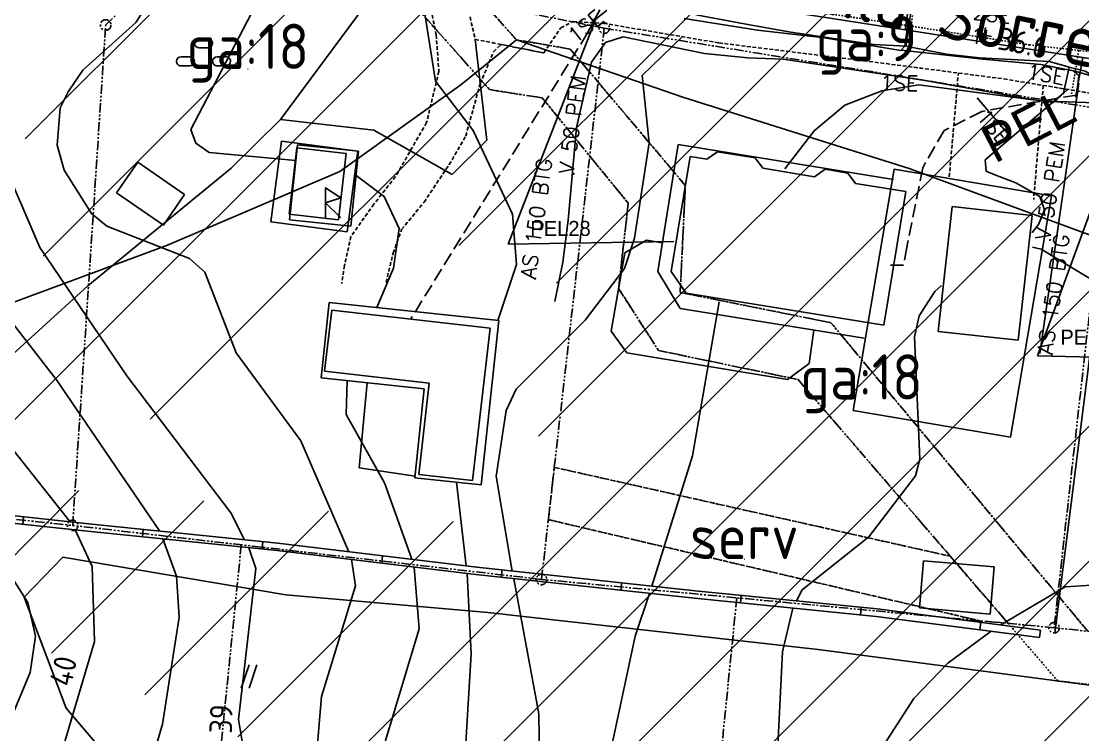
# Model space of a CAD drawing. Header units: metres. Extents: x 139929 to 142176, y 6401995 to 6404420.
# Drawn here: x 140330.2 to 140400.8, y 6402340.2 to 6402387.6 of the extents above; entities that cross this region are included whole.
import ezdxf
from ezdxf.enums import TextEntityAlignment as Align

# ---------------------------------------------------------------- set-up
doc = ezdxf.new("R2010")
doc.units = ezdxf.units.M
doc.header["$LTSCALE"] = 0.5
for name, pattern in [('DASHED', [0.75, 0.5, -0.25]), ('DASHED2', [0.375, 0.25, -0.125]), ('DGN Style 3', [2.464518, 1.76037, -0.704148]), ('HAECK', [0]), ('HIDDEN2', [0.1875, 0.125, -0.0625]), ('PHANTOM', [2.5, 1.25, -0.25, 0.25, -0.25, 0.25, -0.25])]:
    doc.linetypes.add(name, pattern=pattern)
doc.layers.get('0').update_dxf_attribs({"color": 1})
doc.layers.add('LM_GRÄNSPUNKT_TEXT_NY', color=94, linetype='Continuous', lineweight=25)
for name, color, linetype in [('M-BEF-BYGGNAD', 3, 'Continuous'), ('M-BEF-EL', 4, 'ELLEDNING'), ('M-BEF-EL-TEXT', 1, 'Continuous'), ('M-BEF-FORNFYND', 4, 'Continuous'), ('M-BEF-HÄCK', 7, 'Continuous'), ('M-BEF-MARKLINJE', 4, 'Continuous'), ('M-BEF-MUR', 4, 'Continuous'), ('M-BEF-NIVÅ', 4, 'Continuous'), ('M-BEF-NIVÅKURVA-PRIMÄR-0.5M', 12, 'Continuous'), ('M-BEF-NIVÅKURVA-PRIMÄR-1.0M', 12, 'Continuous'), ('M-BEF-TELE', 4, 'TELELEDNING'), ('M-BEF-TELE-INFO', 4, 'Continuous'), ('M-BEF-TELE-TEXT', 1, 'Continuous'), ('M-BEF-VA-S', 4, 'Continuous'), ('M-BEF-VA-TEXT', 1, 'Continuous'), ('M-BEF-VA-V', 4, 'HIDDEN2'), ('M-BEF-VÄGKANT', 1, 'DASHED'), ('M-GATUNAMN', 3, 'Continuous'), ('M-GR-FASTIGHETSGRÄNS', 3, 'PHANTOM'), ('M-GR-RÄTTIGHETSGRÄNS', 3, 'DASHED')]:
    doc.layers.add(name, color=color, linetype=linetype)
doc.styles.add('ISO', font='iso.shx', dxfattribs={"height": 2.5})
doc.styles.add('ITALICC', font='italicc', dxfattribs={"oblique": 10})
doc.styles.add('ROMANS', font='romans')
doc.styles.get("Standard").update_dxf_attribs({"font": 'simplex8.shx'})
doc.styles.add('Style-font38', font='font38.shx')
doc.linetypes.add('ELLEDNING', pattern='A,3,-0.5,["E",Standard,S=0.5,R=0,X=0,Y=-0.25],-0.5', length=4)
doc.linetypes.add('TELELEDNING', pattern='A,3,-0.5,["T",Standard,S=0.5,R=0,X=0,Y=-0.25],-0.5', length=4)
picture_1 = doc.add_image_def('image1.png', size_in_pixel=(962, 792))

# ---------------------------------------------------------------- blocks, each defined once
blk = doc.blocks.new('osynlig cirkel')
blk.add_circle((0, 0), 0.005)
blk = doc.blocks.new('OSYNLIG')
blk.add_blockref('osynlig cirkel', (0, 0))
blk = doc.blocks.new('PRI_P_FORNL')
blk.add_polyline3d([(-0.166667, -0.5, 0), (-0.166667, 1.5, 0), (0.833333, 0.833334, 0), (-0.166667, 0.5, 0), (0.833333, -0.5, 0)])
blk = doc.blocks.new('PRI_M_LÖVSKOG')
for p, q in [((-0.295, 1.2), (0.295, 1.2)), ((-0.295, 0.6), (0.295, 0.6)), ((-1.495, 0), (-0.905, 0)), ((-1.495, -0.6), (-0.905, -0.6)), ((0.905, 0), (1.495, 0)), ((0.905, -0.6), (1.495, -0.6))]:
    blk.add_line(p, q)
for centre, start, end in [((-0.295, 0.9), 90.00001, 179.99999), ((-0.295, 0.9), 179.99999, 270.00003), ((0.295, 0.9), 0, 90.00001), ((0.295, 0.9), 270.00003, 0.00001), ((-1.495, -0.3), 90.00001, 179.99999), ((-1.495, -0.3), 179.99999, 270.00003), ((-0.905, -0.3), 0, 90.00001), ((-0.905, -0.3), 270.00003, 0.00001), ((0.905, -0.3), 90.00001, 179.99999), ((0.905, -0.3), 179.99999, 270.00003), ((1.495, -0.3), 0, 90.00001), ((1.495, -0.3), 270.00003, 0.00001)]:
    blk.add_arc(centre, 0.3, start, end)
blk = doc.blocks.new('PRI_M_ÅKER')
for points in [[(0.259, 1.556, 0), (-0.259, 0, 0)], [(0.778, 1.556, 0), (0.259, 0, 0)]]:
    blk.add_polyline3d(points)
blk = doc.blocks.new('PRI_NIVÅ_HÖJDPUNKT_ISM')
at = {"color": 7}
for p, q in [((-0.25, 0), (0.25, 0)), ((0, 0.25), (0, -0.25))]:
    blk.add_line(p, q, dxfattribs=at)
blk = doc.blocks.new('VENTIL')
blk.add_line((0, -0.55), (0, 0.55))
blk = doc.blocks.new('LIGGARPUNKT')
blk.add_circle((0, 0), 0.35)
at = {"layer": 'LM_GRÄNSPUNKT_TEXT_NY', "style": 'ITALICC', "oblique": 10}
blk.add_attdef('PUNKTBETECKNING', (0.5, -0.35), '', height=0.7, dxfattribs=at)
blk = doc.blocks.new('PRI_V_POLLARE')
blk.add_circle((0, 0), 0.2)
blk = doc.blocks.new('SPWDEF')
at = {"color": 0, "linetype": 'Continuous'}
for p, q in [((-1, 0), (1, 0)), ((0, -1), (0, 1))]:
    blk.add_line(p, q, dxfattribs=at)
blk.add_circle((0, 0), 0.2)
blk = doc.blocks.new('PRI_NIVÅ_HÖJDPKT')
at = {"color": 0, "linetype": 'Continuous', "lineweight": -3}
blk.add_circle((183, 184), 0.0005, dxfattribs=at)

msp = doc.modelspace()

# ---------------------------------------------------------------- hatches: boundary and pattern name
at = {"layer": 'M-BEF-FORNFYND'}
h = msp.add_hatch(dxfattribs=at)
h.set_pattern_fill('ANSI31', color=13, scale=2)
h.paths.add_polyline_path([(140426.713, 6402370.307), (140420.855, 6402376.412), (140411.054, 6402383.213), (140403.484, 6402387.15), (140394.943, 6402391.956), (140390.625, 6402395.157), (140385.662, 6402397.629), (140381.852, 6402400.172), (140377.274, 6402403.822), (140370.194, 6402407.321), (140358.287, 6402414.699), (140344.841, 6402421.059), (140334.271, 6402425.284), (140320.287, 6402428.867), (140310.489, 6402427.392), (140308.895, 6402419.035), (140313.284, 6402410.323), (140319.846, 6402399.896), (140330.344, 6402380.737), (140331.799, 6402371.174), (140329.709, 6402366.053), (140329.672, 6402366.077), (140328.672, 6402365.744), (140328.672, 6402364.744), (140328.21, 6402364.712), (140328.21, 6402365.027), (140328.477, 6402365.289), (140328.477, 6402364.755), (140328.487, 6402364.755, -0.304584), (140328.264, 6402364.748), (140328.264, 6402365.08), (140328.535, 6402366.185), (140317.405, 6402365.772), (140305.722, 6402365.115), (140294.076, 6402363.998), (140285.884, 6402362.614), (140284.971, 6402358.431), (140287.694, 6402354.908), (140296.888, 6402354.736), (140314.66, 6402353.212), (140333.963, 6402344.88), (140344.811, 6402339.977), (140351.285, 6402335.06), (140367.926, 6402321.067), (140384.961, 6402312.144), (140397.924, 6402310.347), (140413.82, 6402309.63), (140434.397, 6402315.386), (140443.429, 6402317.748), (140443.023, 6402327.087), (140442.917, 6402346.056), (140436.133, 6402357.975)])
h.paths.add_polyline_path([(140406.458, 6402367.061), (140407.458, 6402366.394), (140406.458, 6402366.061)], flags=16)
h.paths.add_polyline_path([(140363.892, 6402353.982), (140331.636, 6402356.643), (140334.596, 6402358.538), (140344.72, 6402364.932), (140354.432, 6402370.966), (140366.394, 6402375.285)], flags=16)
h.paths.add_polyline_path([(140350.448, 6402375.576), (140350.448, 6402376.576), (140351.448, 6402375.909)], flags=16)
h.paths.add_polyline_path([(140434.133, 6402318.367), (140435.133, 6402317.7), (140434.133, 6402317.367)], flags=16)
h.paths.add_polyline_path([(140311.504, 6402363.442), (140311.504, 6402364.442), (140312.504, 6402363.775)], flags=16)

# ---------------------------------------------------------------- linework, layer by layer
at = {"layer": 'M-BEF-BYGGNAD'}
for p, q in [((140347.512, 6402379.673), (140346.814, 6402374.299)), ((140352.584, 6402379.014), (140347.512, 6402379.673)), ((140348.031, 6402374.81), (140348.54, 6402379.233)), ((140348.57, 6402379.435), (140348.055, 6402374.437)), ((140348.54, 6402379.233), (140351.816, 6402378.856)), ((140352.64, 6402379.015), (140348.57, 6402379.435)), ((140372.521, 6402371.006), (140373.889, 6402379.446)), ((140373.889, 6402379.446), (140388.188, 6402377.13)), ((140351.816, 6402378.856), (140351.311, 6402374.433)), ((140351.885, 6402373.64), (140352.584, 6402379.014)), ((140352.125, 6402374.017), (140352.64, 6402379.015)), ((140373.422, 6402370.994), (140374.672, 6402378.652)), ((140373.422, 6402370.994), (140374.672, 6402378.652)), ((140374.672, 6402378.652), (140375.787, 6402378.471)), ((140374.672, 6402378.652), (140375.787, 6402378.471)), ((140375.787, 6402378.471), (140376.496, 6402378.963)), ((140375.787, 6402378.471), (140376.496, 6402378.963)), ((140376.496, 6402378.963), (140378.993, 6402378.556)), ((140376.496, 6402378.963), (140378.993, 6402378.556)), ((140378.993, 6402378.556), (140379.498, 6402377.866)), ((140378.993, 6402378.556), (140379.498, 6402377.866)), ((140336.553, 6402376.245), (140337.959, 6402378.277)), ((140336.553, 6402376.245), (140337.959, 6402378.277)), ((140337.959, 6402378.277), (140341.069, 6402376.127)), ((140337.959, 6402378.277), (140341.069, 6402376.127)), ((140379.498, 6402377.866), (140382.949, 6402377.303)), ((140379.498, 6402377.866), (140382.949, 6402377.303)), ((140382.949, 6402377.303), (140383.647, 6402377.797)), ((140382.949, 6402377.303), (140383.647, 6402377.797)), ((140383.647, 6402377.797), (140385.157, 6402377.551)), ((140383.647, 6402377.797), (140385.157, 6402377.551)), ((140385.518, 6402361.757), (140388.244, 6402377.808)), ((140388.244, 6402377.808), (140398.688, 6402376.034)), ((140385.157, 6402377.551), (140385.663, 6402376.861)), ((140385.157, 6402377.551), (140385.663, 6402376.861)), ((140385.663, 6402376.861), (140389.009, 6402376.315)), ((140385.663, 6402376.861), (140389.009, 6402376.315)), ((140389.009, 6402376.315), (140387.557, 6402367.43)), ((140389.009, 6402376.315), (140387.557, 6402367.43)), ((140339.663, 6402374.094), (140336.553, 6402376.245)), ((140339.663, 6402374.094), (140336.553, 6402376.245)), ((140341.069, 6402376.127), (140339.663, 6402374.094)), ((140341.069, 6402376.127), (140339.663, 6402374.094)), ((140398.688, 6402376.034), (140395.962, 6402359.983)), ((140391.163, 6402367.019), (140392.094, 6402375.326)), ((140392.094, 6402375.326), (140397.421, 6402374.736)), ((140346.814, 6402374.299), (140351.885, 6402373.64)), ((140351.311, 6402374.433), (140348.031, 6402374.81)), ((140348.055, 6402374.437), (140352.125, 6402374.017)), ((140397.421, 6402374.736), (140396.49, 6402366.429)), ((140370.326, 6402372.251), (140371.781, 6402373.096)), ((140371.781, 6402373.096), (140372.829, 6402372.907)), ((140369.417, 6402367.042), (140370.326, 6402372.251)), ((140374.019, 6402368.555), (140372.521, 6402371.006)), ((140374.409, 6402369.564), (140373.422, 6402370.994)), ((140374.409, 6402369.564), (140373.422, 6402370.994)), ((140387.557, 6402367.43), (140374.409, 6402369.564)), ((140387.557, 6402367.43), (140374.409, 6402369.564)), ((140350.163, 6402363.932), (140350.693, 6402368.94)), ((140350.163, 6402363.932), (140350.693, 6402368.94)), ((140350.693, 6402368.94), (140361.955, 6402367.749)), ((140350.693, 6402368.94), (140361.955, 6402367.749)), ((140386.234, 6402366.577), (140374.019, 6402368.555)), ((140350.383, 6402364.374), (140350.853, 6402368.445)), ((140350.853, 6402368.445), (140361.385, 6402367.233)), ((140361.385, 6402367.233), (140360.217, 6402357.101)), ((140361.955, 6402367.749), (140360.798, 6402356.815)), ((140361.955, 6402367.749), (140360.798, 6402356.815)), ((140382.909, 6402367.115), (140382.583, 6402364.897)), ((140370.465, 6402365.605), (140369.417, 6402367.042)), ((140396.49, 6402366.429), (140391.163, 6402367.019)), ((140381.148, 6402363.817), (140370.465, 6402365.605)), ((140357.34, 6402363.575), (140350.383, 6402364.374)), ((140382.583, 6402364.897), (140381.148, 6402363.817)), ((140357.006, 6402363.208), (140350.163, 6402363.932)), ((140357.006, 6402363.208), (140350.163, 6402363.932)), ((140353.207, 6402363.61), (140352.679, 6402357.952)), ((140356.641, 6402357.514), (140357.34, 6402363.575)), ((140356.379, 6402357.283), (140357.006, 6402363.208)), ((140356.379, 6402357.283), (140357.006, 6402363.208)), ((140395.962, 6402359.983), (140385.518, 6402361.757)), ((140352.679, 6402357.952), (140356.39, 6402357.39)), ((140360.798, 6402356.815), (140356.379, 6402357.283)), ((140360.798, 6402356.815), (140356.379, 6402357.283)), ((140360.217, 6402357.101), (140356.641, 6402357.514)), ((140390.189, 6402351.777), (140389.916, 6402348.639)), ((140394.887, 6402351.368), (140390.189, 6402351.777)), ((140394.614, 6402348.23), (140394.887, 6402351.368)), ((140389.916, 6402348.639), (140394.614, 6402348.23))]:
    msp.add_line(p, q, dxfattribs=at)
at = {"layer": 'M-BEF-EL', "flags": 128}
for points in [[(140325.857, 6402413.353), (140325.745, 6402412.226), (140325.852, 6402409.988), (140326.413, 6402409.174), (140327.09, 6402408.39), (140328.618, 6402406.677), (140331.613, 6402404.01), (140335.503, 6402401.934), (140336.449, 6402401.332), (140338.614, 6402400.543), (140342.925, 6402398.757), (140344.606, 6402397.997), (140345.631, 6402397.688), (140346.281, 6402397.375), (140346.544, 6402396.796), (140346.671, 6402396.476), (140350.752, 6402393.154), (140350.941, 6402393.048), (140351.155, 6402392.968), (140354.35, 6402391.856), (140357.866, 6402391.069), (140364.684, 6402389.795), (140368.219, 6402389.095), (140369.378, 6402388.548), (140368.152, 6402387.58)], [(140389.565, 6402389.824), (140389.012, 6402385.99), (140386.881, 6402386.087), (140381.371, 6402386.912), (140378.273, 6402387.46), (140375.193, 6402388.042), (140374.073, 6402388.521), (140373.961, 6402389.176), (140373.98, 6402390.471), (140374.157, 6402391.733), (140374.199, 6402392.623), (140374.461, 6402392.881)], [(140365.682, 6402369.004), (140366.208, 6402371.615), (140366.567, 6402374.418), (140367.124, 6402380.571), (140368.12, 6402384.928), (140369.057, 6402386.221), (140370.232, 6402386.596), (140375.642, 6402385.496), (140378.516, 6402385.199), (140380.864, 6402385.125), (140390.137, 6402383.728), (140397.926, 6402382.345), (140400.971, 6402382.229), (140402.648, 6402382.162), (140403.502, 6402380.556), (140404.048, 6402379.389)], [(140389.012, 6402385.99), (140391.727, 6402385.46), (140393.901, 6402385.214), (140398.559, 6402384.965), (140399.872, 6402384.592)], [(140409.517, 6402380.665), (140409.822, 6402382.206), (140406.157, 6402382.856), (140403.105, 6402383.104), (140400.936, 6402384.321), (140399.872, 6402384.592), (140399.498, 6402382.85), (140394.281, 6402378.426), (140394.353, 6402377.668), (140394.937, 6402377.437), (140396.334, 6402376.906), (140397.921, 6402375.984), (140398.221, 6402375.095), (140397.838, 6402374.137), (140397.402, 6402373.607), (140397.838, 6402374.137), (140398.221, 6402375.095), (140397.921, 6402375.984), (140396.334, 6402376.906), (140394.937, 6402377.437), (140394.353, 6402377.668), (140394.281, 6402378.426), (140399.498, 6402382.85)]]:
    msp.add_lwpolyline(points, dxfattribs=at)
at = {"layer": 'M-BEF-EL-TEXT', "linetype": 'Continuous'}
for p, q in [((140393.765, 6402382.551), (140395.835, 6402380.111)), ((140395.835, 6402380.111), (140396.016, 6402379.897))]:
    msp.add_line(p, q, dxfattribs=at)
at = {"layer": 'M-BEF-HÄCK', "color": 1, "linetype": 'HAECK', "lineweight": -3}
msp.add_line((140401.647, 6402368.56), (140398.925, 6402346.978), dxfattribs=at)
at = {"layer": 'M-BEF-HÄCK', "lineweight": -3}
msp.add_line((140401.647, 6402368.56), (140398.925, 6402346.978), dxfattribs=at)
at = {"layer": 'M-BEF-MARKLINJE', "lineweight": -3}
for p, q in [((140347.439, 6402381.108), (140353.951, 6402389.895)), ((140344.171, 6402377.864), (140347.439, 6402381.108)), ((140334.636, 6402370.044), (140344.171, 6402377.864)), ((140329.636, 6402365.485), (140334.636, 6402370.044)), ((140330.411, 6402349.352), (140332.992, 6402352.012)), ((140332.992, 6402352.012), (140347.81, 6402349.51)), ((140347.81, 6402349.51), (140361.227, 6402348.33)), ((140333.213, 6402341.98), (140330.411, 6402349.352)), ((140361.227, 6402348.33), (140383.183, 6402345.883)), ((140383.183, 6402345.883), (140401.577, 6402343.465)), ((140339.117, 6402335.051), (140333.213, 6402341.98))]:
    msp.add_line(p, q, dxfattribs=at)
at = {"layer": 'M-BEF-MARKLINJE'}
for p, q in [((140359.427, 6402383.416), (140363.136, 6402386.407)), ((140361.17, 6402379.728, 37.834), (140360.393, 6402386.436, 37.393)), ((140363.136, 6402386.407), (140374.26, 6402382.568)), ((140351.403, 6402377.645), (140359.427, 6402383.416)), ((140374.26, 6402382.568), (140389.236, 6402377.853)), ((140344.171, 6402377.864, 39.201), (140347.439, 6402381.108, 38.131)), ((140347.439, 6402381.108, 38.131), (140353.654, 6402380.402, 37.862)), ((140353.654, 6402380.402, 37.862), (140358.858, 6402377.461, 37.999)), ((140358.858, 6402377.461, 37.999), (140361.17, 6402379.728, 37.834)), ((140334.636, 6402370.044, 39.647), (140344.171, 6402377.864, 39.201)), ((140389.236, 6402377.853), (140405.41, 6402371.9)), ((140339.936, 6402372.745), (140351.403, 6402377.645)), ((140326.226, 6402367.675), (140339.936, 6402372.745)), ((140329.636, 6402365.485, 40.219), (140334.636, 6402370.044, 39.647)), ((140330.411, 6402349.352, 40.299), (140332.992, 6402352.012, 39.95)), ((140332.992, 6402352.012, 39.95), (140347.81, 6402349.51, 39.092)), ((140347.81, 6402349.51, 39.092), (140361.227, 6402348.33, 37.673)), ((140333.213, 6402341.98, 40.105), (140330.411, 6402349.352, 40.299)), ((140361.227, 6402348.33, 37.673), (140383.183, 6402345.883, 35.751)), ((140383.183, 6402345.883, 35.751), (140401.577, 6402343.465, 35.156)), ((140339.117, 6402335.051, 39.687), (140333.213, 6402341.98, 40.105))]:
    msp.add_line(p, q, dxfattribs=at)
at = {"layer": 'M-BEF-MUR'}
for p, q in [((140324.204, 6402355.371), (140334.679, 6402354.241)), ((140334.627, 6402353.743), (140324.151, 6402354.873)), ((140330.316, 6402354.209), (140330.369, 6402354.705)), ((140347.218, 6402352.451), (140334.627, 6402353.743)), ((140334.679, 6402354.241), (140347.273, 6402352.947)), ((140338.272, 6402353.369), (140338.323, 6402353.866)), ((140346.23, 6402352.552), (140346.281, 6402353.05)), ((140360.432, 6402350.854), (140347.218, 6402352.451)), ((140347.273, 6402352.947), (140360.489, 6402351.351)), ((140354.174, 6402351.61), (140354.234, 6402352.106)), ((140374.956, 6402349.278), (140360.432, 6402350.854)), ((140360.489, 6402351.351), (140375.007, 6402349.775)), ((140362.119, 6402350.671), (140362.173, 6402351.168)), ((140370.073, 6402349.808), (140370.127, 6402350.304)), ((140375.007, 6402349.775), (140387.099, 6402348.578)), ((140378.029, 6402348.973), (140378.078, 6402349.471)), ((140387.042, 6402348.081), (140374.956, 6402349.278)), ((140385.99, 6402348.185), (140386.039, 6402348.683)), ((140397.894, 6402346.675), (140387.042, 6402348.081)), ((140387.099, 6402348.578), (140397.958, 6402347.17)), ((140393.927, 6402347.189), (140393.992, 6402347.684)), ((140397.958, 6402347.17), (140397.894, 6402346.675))]:
    msp.add_line(p, q, dxfattribs=at)
at = {"layer": 'M-BEF-MUR', "lineweight": -3}
for p, q in [((140324.204, 6402355.371), (140334.679, 6402354.241)), ((140334.627, 6402353.743), (140324.151, 6402354.873)), ((140330.316, 6402354.209), (140330.369, 6402354.705)), ((140347.218, 6402352.451), (140334.627, 6402353.743)), ((140334.679, 6402354.241), (140347.273, 6402352.947)), ((140338.272, 6402353.369), (140338.323, 6402353.866)), ((140346.23, 6402352.552), (140346.281, 6402353.05)), ((140360.432, 6402350.854), (140347.218, 6402352.451)), ((140347.273, 6402352.947), (140360.489, 6402351.351)), ((140354.174, 6402351.61), (140354.234, 6402352.106)), ((140374.956, 6402349.278), (140360.432, 6402350.854)), ((140360.489, 6402351.351), (140375.007, 6402349.775)), ((140362.119, 6402350.671), (140362.173, 6402351.168)), ((140370.073, 6402349.808), (140370.127, 6402350.304)), ((140375.007, 6402349.775), (140387.099, 6402348.578)), ((140378.029, 6402348.973), (140378.078, 6402349.471)), ((140387.042, 6402348.081), (140374.956, 6402349.278)), ((140385.99, 6402348.185), (140386.039, 6402348.683)), ((140397.894, 6402346.675), (140387.042, 6402348.081)), ((140387.099, 6402348.578), (140397.958, 6402347.17)), ((140393.927, 6402347.189), (140393.992, 6402347.684)), ((140397.958, 6402347.17), (140397.894, 6402346.675))]:
    msp.add_line(p, q, dxfattribs=at)
at = {"layer": 'M-BEF-NIVÅKURVA-PRIMÄR-0.5M', "linetype": 'Continuous', "lineweight": -3}
for p, q in [((140337.839, 6402387.568, 38.5), (140339.54, 6402390.192, 38.5)), ((140357.741, 6402383.655, 37.5), (140356.785, 6402389.831, 37.5)), ((140334.309, 6402384.395, 38.5), (140337.839, 6402387.568, 38.5)), ((140333.343, 6402382.958, 38.5), (140334.309, 6402384.395, 38.5)), ((140360.252, 6402380.377, 37.5), (140357.741, 6402383.655, 37.5)), ((140387.424, 6402383.006, 36.5), (140389.886, 6402383.42, 36.5)), ((140389.886, 6402383.42, 36.5), (140398.828, 6402382.23, 36.5)), ((140332.811, 6402381.891, 38.5), (140333.343, 6402382.958, 38.5)), ((140384.966, 6402382.07, 36.5), (140387.424, 6402383.006, 36.5)), ((140398.828, 6402382.23, 36.5), (140399.791, 6402383.105, 36.5)), ((140382.928, 6402380.362, 36.5), (140384.966, 6402382.07, 36.5)), ((140332.605, 6402379.409, 38.5), (140332.811, 6402381.891, 38.5)), ((140362.878, 6402374.816, 37.5), (140360.252, 6402380.377, 37.5)), ((140380.976, 6402377.833, 36.5), (140382.928, 6402380.362, 36.5)), ((140333.073, 6402377.736, 38.5), (140332.605, 6402379.409, 38.5)), ((140334.894, 6402374.851, 38.5), (140333.073, 6402377.736, 38.5)), ((140335.914, 6402374.029, 38.5), (140334.894, 6402374.851, 38.5)), ((140363.13, 6402371.474, 37.5), (140362.878, 6402374.816, 37.5)), ((140341.396, 6402371.866, 38.5), (140335.914, 6402374.029, 38.5)), ((140342.412, 6402370.968, 38.5), (140341.396, 6402371.866, 38.5)), ((140361.891, 6402367.756, 37.5), (140363.13, 6402371.474, 37.5)), ((140344.508, 6402365.605, 38.5), (140342.412, 6402370.968, 38.5)), ((140332.556, 6402363.813, 39.5), (140328.428, 6402369.123, 39.5)), ((140374.828, 6402358.758, 36.5), (140376.603, 6402368.986, 36.5)), ((140348.804, 6402359.75, 38.5), (140344.508, 6402365.605, 38.5)), ((140339.404, 6402353.755, 39.5), (140332.556, 6402363.813, 39.5)), ((140352.002, 6402352.376, 38.5), (140348.804, 6402359.75, 38.5)), ((140372.137, 6402350.087, 36.5), (140374.828, 6402358.758, 36.5)), ((140359.799, 6402351.434, 37.5), (140359.148, 6402356.99, 37.5)), ((140340.543, 6402350.751, 39.5), (140339.637, 6402353.229, 39.5)), ((140352.425, 6402350.11, 38.5), (140352.176, 6402351.852, 38.5)), ((140330.662, 6402348.996, 40.5), (140329.351, 6402351.068, 40.5)), ((140360.128, 6402345.585, 37.5), (140359.867, 6402350.922, 37.5)), ((140340.71, 6402348.032, 39.5), (140340.543, 6402350.751, 39.5)), ((140399.612, 6402350.035, 35.5), (140411.367, 6402350.827, 35.5)), ((140350.185, 6402342.748, 38.5), (140352.425, 6402350.11, 38.5)), ((140371.018, 6402346.762, 36.5), (140371.974, 6402349.601, 36.5)), ((140395.32, 6402347.512, 35.5), (140399.612, 6402350.035, 35.5)), ((140331.17, 6402346.769, 40.5), (140330.662, 6402348.996, 40.5)), ((140339.598, 6402340.915, 39.5), (140340.71, 6402348.032, 39.5)), ((140330.81, 6402344.345, 40.5), (140331.17, 6402346.769, 40.5)), ((140368.598, 6402335.338, 36.5), (140371.018, 6402346.762, 36.5)), ((140391.808, 6402344.97, 35.5), (140394.682, 6402347.091, 35.5)), ((140359.643, 6402337.475, 37.5), (140360.128, 6402345.585, 37.5)), ((140389.551, 6402342.61, 35.5), (140391.808, 6402344.97, 35.5)), ((140328.962, 6402339.932, 40.5), (140330.81, 6402344.345, 40.5)), ((140349.518, 6402335.153, 38.5), (140350.185, 6402342.748, 38.5)), ((140385.241, 6402335.977, 35.5), (140389.551, 6402342.61, 35.5)), ((140337.534, 6402333.872, 39.5), (140339.598, 6402340.915, 39.5))]:
    msp.add_line(p, q, dxfattribs=at)
at = {"layer": 'M-BEF-NIVÅKURVA-PRIMÄR-1.0M', "linetype": 'Continuous', "lineweight": -3}
for p, q in [((140341.491, 6402380.437, 38), (140346.026, 6402389.168, 38)), ((140371.483, 6402384.043, 37), (140374.151, 6402386.615, 37)), ((140371.955, 6402379.561, 37), (140371.483, 6402384.043, 37)), ((140341.818, 6402379.537, 38), (140341.491, 6402380.437, 38)), ((140342.717, 6402378.913, 38), (140341.818, 6402379.537, 38)), ((140370.984, 6402373.221, 37), (140371.955, 6402379.561, 37)), ((140331.448, 6402372.595, 39), (140328.904, 6402378.545, 39)), ((140348.461, 6402378.383, 38), (140342.717, 6402378.913, 38)), ((140354.346, 6402375.985, 38), (140352.471, 6402377.377, 38)), ((140355.34, 6402373.869, 38), (140354.346, 6402375.985, 38)), ((140354.962, 6402371.217, 38), (140355.34, 6402373.869, 38)), ((140370.314, 6402371.205, 37), (140370.984, 6402373.221, 37)), ((140337.242, 6402364.073, 39), (140331.448, 6402372.595, 39)), ((140397.436, 6402372.633, 36), (140398.019, 6402372.499, 36)), ((140398.019, 6402372.499, 36), (140401.396, 6402370.446, 36)), ((140353.847, 6402368.607, 38), (140354.962, 6402371.217, 38)), ((140367.69, 6402367.768, 37), (140370.314, 6402371.205, 37)), ((140390.946, 6402369.685, 36), (140391.379, 6402370.064, 36)), ((140389.91, 6402368.049, 36), (140390.946, 6402369.685, 36)), ((140389.588, 6402366.671, 36), (140389.91, 6402368.049, 36)), ((140363.114, 6402363.176, 37), (140367.69, 6402367.768, 37)), ((140389.938, 6402358.53, 36), (140389.588, 6402366.671, 36)), ((140344.155, 6402354.968, 39), (140337.242, 6402364.073, 39)), ((140351.815, 6402361.507, 38), (140351.878, 6402363.75, 38)), ((140362.447, 6402361.755, 37), (140363.114, 6402363.176, 37)), ((140354.355, 6402356.948, 38), (140351.815, 6402361.507, 38)), ((140361.775, 6402357.405, 37), (140362.447, 6402361.755, 37)), ((140333.443, 6402354.375, 40), (140329.234, 6402359.711, 40)), ((140389.665, 6402357.432, 36), (140389.938, 6402358.53, 36)), ((140362.853, 6402351.094, 37), (140361.775, 6402357.405, 37)), ((140386.555, 6402353.356, 36), (140389.665, 6402357.432, 36)), ((140356.168, 6402351.873, 38), (140354.355, 6402356.948, 38)), ((140345.065, 6402353.174, 39), (140344.155, 6402354.968, 39)), ((140334.923, 6402351.383, 40), (140333.811, 6402353.832, 40)), ((140382.125, 6402349.852, 36), (140386.555, 6402353.356, 36)), ((140345.816, 6402351.259, 39), (140345.334, 6402352.644, 39)), ((140335.087, 6402346.401, 40), (140334.923, 6402351.383, 40)), ((140344.651, 6402341.225, 39), (140345.816, 6402351.259, 39)), ((140356.671, 6402347.258, 38), (140356.325, 6402351.35, 38)), ((140364.628, 6402341.597, 37), (140362.959, 6402350.58, 37)), ((140381.749, 6402349.108, 36), (140382.125, 6402349.852, 36)), ((140380.826, 6402345.722, 36), (140381.507, 6402348.629, 36)), ((140352.88, 6402334.701, 38), (140356.671, 6402347.258, 38)), ((140332.195, 6402336.667, 40), (140335.087, 6402346.401, 40)), ((140380.51, 6402339.466, 36), (140380.826, 6402345.722, 36)), ((140345.569, 6402335.678, 39), (140344.651, 6402341.225, 39)), ((140364.698, 6402336.746, 37), (140364.628, 6402341.597, 37))]:
    msp.add_line(p, q, dxfattribs=at)
at = {"layer": 'M-BEF-TELE', "linetype": 'Continuous'}
for p, q in [((140368.676, 6402388.409), (140367.865, 6402386.876)), ((140379.15, 6402387.057), (140374.271, 6402387.82)), ((140388.949, 6402385.979), (140389.185, 6402387.766)), ((140383.611, 6402386.54), (140379.15, 6402387.057)), ((140388.684, 6402385.686), (140383.611, 6402386.54)), ((140388.695, 6402385.718), (140388.949, 6402385.979)), ((140394.135, 6402385.127), (140388.695, 6402385.718)), ((140397.997, 6402384.761), (140394.135, 6402385.127)), ((140400.152, 6402384.344), (140397.997, 6402384.761)), ((140403.727, 6402383.375), (140400.152, 6402384.344)), ((140400.152, 6402384.344), (140400.522, 6402384.038)), ((140400.522, 6402384.038), (140400.356, 6402382.733))]:
    msp.add_line(p, q, dxfattribs=at)
at = {"layer": 'M-BEF-TELE-INFO', "linetype": 'DGN Style 3'}
for p, q in [((140367.865, 6402386.876), (140356.082, 6402367.809)), ((140400.356, 6402382.733), (140394.063, 6402381.649)), ((140394.063, 6402381.649), (140391.556, 6402380.378)), ((140391.556, 6402380.378), (140390.133, 6402377.896)), ((140390.133, 6402377.896), (140389.081, 6402372.617)), ((140389.081, 6402372.617), (140388.869, 6402371.422)), ((140388.869, 6402371.422), (140387.871, 6402371.432))]:
    msp.add_line(p, q, dxfattribs=at)
at = {"layer": 'M-BEF-TELE-TEXT', "linetype": 'Continuous'}
for p, q in [((140362.591, 6402372.826), (140368.42, 6402387.872)), ((140397.924, 6402365.551), (140400.514, 6402383.523)), ((140397.771, 6402365.403), (140404.005, 6402382.457)), ((140373.594, 6402373.003), (140362.591, 6402372.826)), ((140408.402, 6402365.143), (140397.771, 6402365.403))]:
    msp.add_line(p, q, dxfattribs=at)
at = {"layer": 'M-BEF-VA-S'}
for points in [[(140346.437, 6402393.702, 0), (140368.255, 6402390.303, 0), (140388.975, 6402387.074, 0), (140400.773, 6402385.236, 0), (140406.411, 6402384.358, 0)], [(140388.975, 6402387.074, 0), (140389.337, 6402389.605, 0)], [(140400.296, 6402382.586, 0), (140400.315, 6402382.693, 0), (140400.773, 6402385.236, 0)]]:
    msp.add_polyline3d(points, dxfattribs=at)
at = {"layer": 'M-BEF-VA-TEXT'}
for points in [[(140366.927, 6402377.438, 0), (140366.94, 6402377.537, 0)], [(140398.585, 6402373.048, 0), (140398.6, 6402373.146, 0)], [(140364.38, 6402370.475, 0), (140364.394, 6402370.574, 0)], [(140398.73, 6402365.448, 0), (140398.745, 6402365.547, 0)]]:
    msp.add_polyline3d(points, dxfattribs=at)
at = {"layer": 'M-BEF-VA-V'}
for points in [[(140454.954, 6402375.73, 0), (140448.141, 6402376.293, 0), (140439.367, 6402378.131, 0), (140426.444, 6402380.836, 0), (140406.439, 6402385.024, 0), (140400.512, 6402385.699, 0), (140397.246, 6402386.068, 0), (140389.38, 6402387.313, 0), (140377.388, 6402389.123, 0), (140368.695, 6402390.557, 0), (140346.859, 6402394.47, 0), (140345.864, 6402394.649, 0)], [(140389.38, 6402387.313, 0), (140389.42, 6402387.728, 0), (140389.596, 6402389.55, 0)], [(140400.512, 6402385.699, 0), (140400.442, 6402385.279, 0), (140399.998, 6402382.635, 0)]]:
    msp.add_polyline3d(points, dxfattribs=at)
at = {"layer": 'M-BEF-VÄGKANT', "lineweight": -3}
for p, q in [((140357.456, 6402388.432), (140357.801, 6402386.732)), ((140366.087, 6402387.207), (140366.89, 6402387.626)), ((140366.087, 6402387.207), (140366.89, 6402387.626)), ((140366.89, 6402387.626), (140368.931, 6402387.501)), ((140366.89, 6402387.626), (140368.931, 6402387.501)), ((140364.943, 6402385.539), (140366.087, 6402387.207)), ((140364.943, 6402385.539), (140366.087, 6402387.207)), ((140368.931, 6402387.501), (140376.592, 6402386.2)), ((140368.931, 6402387.501), (140376.592, 6402386.2)), ((140357.801, 6402386.732), (140357.975, 6402384.311)), ((140376.592, 6402386.2), (140386.209, 6402385.015)), ((140376.592, 6402386.2), (140386.209, 6402385.015)), ((140360.726, 6402383.498), (140361.608, 6402385.615)), ((140361.608, 6402385.615), (140362.119, 6402386.096)), ((140362.119, 6402386.096), (140364.943, 6402385.539)), ((140362.119, 6402386.096), (140364.943, 6402385.539)), ((140386.209, 6402385.015), (140392.505, 6402384.199)), ((140386.209, 6402385.015), (140392.505, 6402384.199)), ((140357.975, 6402384.311), (140357.159, 6402380.905)), ((140391.901, 6402377.305), (140392.507, 6402384.206)), ((140359.766, 6402380.011), (140360.726, 6402383.498)), ((140398.143, 6402383.377), (140397.512, 6402375.789)), ((140398.143, 6402383.377), (140397.512, 6402375.789)), ((140398.142, 6402383.377), (140402.509, 6402382.658)), ((140398.142, 6402383.377), (140402.509, 6402382.658)), ((140357.159, 6402380.905), (140355.092, 6402377.311)), ((140358.661, 6402378.11), (140359.766, 6402380.011)), ((140356.988, 6402375.613), (140358.661, 6402378.11)), ((140355.092, 6402377.311), (140353.656, 6402375.487)), ((140355.501, 6402373.798), (140356.988, 6402375.613)), ((140353.656, 6402375.487), (140352.132, 6402373.334)), ((140354.933, 6402372.224), (140355.501, 6402373.798)), ((140352.132, 6402373.334), (140351.701, 6402371.408)), ((140354.471, 6402370.277), (140354.933, 6402372.224)), ((140351.701, 6402371.408), (140351.516, 6402370.197))]:
    msp.add_line(p, q, dxfattribs=at)
at = {"layer": 'M-BEF-VÄGKANT'}
for p, q in [((140360.045, 6402387.926), (140360.393, 6402386.436)), ((140366.087, 6402387.207), (140366.89, 6402387.626)), ((140366.89, 6402387.626), (140368.931, 6402387.501)), ((140364.943, 6402385.539), (140366.087, 6402387.207)), ((140368.931, 6402387.501), (140376.592, 6402386.2)), ((140360.393, 6402386.436), (140364.943, 6402385.539)), ((140376.592, 6402386.2), (140386.209, 6402385.015)), ((140386.209, 6402385.015), (140395.534, 6402383.806)), ((140395.534, 6402383.806), (140402.509, 6402382.658))]:
    msp.add_line(p, q, dxfattribs=at)
at = {"layer": 'M-GR-FASTIGHETSGRÄNS'}
for p, q in [((140349.56, 6402396.336), (140361.345, 6402383.096)), ((140363.137, 6402386.407), (140354.711, 6402395.813)), ((140335.829, 6402387.392), (140341.364, 6402392.705)), ((140335.829, 6402387.392), (140341.364, 6402392.705)), ((140335.829, 6402387.392), (140341.364, 6402392.705)), ((140341.364, 6402392.705), (140368.969, 6402387.181)), ((140341.364, 6402392.705), (140368.969, 6402387.181)), ((140341.364, 6402392.705), (140368.969, 6402387.181)), ((140333.637, 6402354.125), (140335.829, 6402387.392)), ((140333.637, 6402354.125), (140335.829, 6402387.392)), ((140333.637, 6402354.125), (140335.829, 6402387.392)), ((140368.969, 6402387.181), (140364.802, 6402350.534)), ((140368.969, 6402387.181), (140364.802, 6402350.534)), ((140368.969, 6402387.181), (140402.725, 6402381.684)), ((140368.969, 6402387.181), (140402.725, 6402381.684)), ((140368.969, 6402387.181), (140402.725, 6402381.684)), ((140366.707, 6402385.795), (140363.137, 6402386.407)), ((140374.357, 6402376.725), (140366.707, 6402385.795)), ((140361.345, 6402383.096), (140364.85, 6402382.544)), ((140364.85, 6402382.544), (140370.564, 6402375.542)), ((140402.725, 6402381.684), (140398.871, 6402347.324)), ((140402.725, 6402381.684), (140398.871, 6402347.324)), ((140374.017, 6402369.614), (140374.357, 6402376.725)), ((140370.564, 6402375.542), (140369.92, 6402369.879)), ((140369.92, 6402369.879), (140372.571, 6402365.753)), ((140384.039, 6402367.602), (140374.017, 6402369.614)), ((140397.82, 6402351.039), (140384.039, 6402367.602)), ((140372.571, 6402365.753), (140381.854, 6402363.822)), ((140239.174, 6402364.236), (140333.637, 6402354.125)), ((140239.174, 6402364.236), (140333.637, 6402354.125)), ((140239.174, 6402364.236), (140333.637, 6402354.125)), ((140381.854, 6402363.822), (140391.97, 6402352.076)), ((140364.802, 6402350.534), (140333.637, 6402354.125)), ((140364.802, 6402350.534), (140333.637, 6402354.125)), ((140344.841, 6402352.841), (140342.39, 6402328.499)), ((140391.97, 6402352.076), (140395.815, 6402347.612)), ((140401.109, 6402347.086), (140397.82, 6402351.039)), ((140398.871, 6402347.324), (140364.802, 6402350.534)), ((140398.871, 6402347.324), (140364.802, 6402350.534)), ((140377.779, 6402349.311), (140375.35, 6402325.181)), ((140437.771, 6402343.194), (140398.871, 6402347.324)), ((140437.771, 6402343.194), (140398.871, 6402347.324))]:
    msp.add_line(p, q, dxfattribs=at)
at = {"layer": 'M-GR-RÄTTIGHETSGRÄNS', "color": 1, "linetype": 'DASHED2', "lineweight": -3}
for p, q in [((140349.56, 6402396.336), (140361.345, 6402383.096)), ((140354.711, 6402395.813), (140363.137, 6402386.407)), ((140363.137, 6402386.407), (140366.707, 6402385.795)), ((140366.707, 6402385.795), (140374.357, 6402376.725)), ((140361.345, 6402383.096), (140364.85, 6402382.544)), ((140364.85, 6402382.544), (140370.564, 6402375.542)), ((140374.357, 6402376.725), (140374.017, 6402369.614)), ((140370.564, 6402375.542), (140369.92, 6402369.879)), ((140369.92, 6402369.879), (140372.571, 6402365.753)), ((140374.017, 6402369.614), (140384.039, 6402367.602)), ((140384.039, 6402367.602), (140401.109, 6402347.086)), ((140372.571, 6402365.753), (140381.854, 6402363.822)), ((140381.854, 6402363.822), (140399.117, 6402343.778)), ((140365.649, 6402357.986), (140391.97, 6402352.076)), ((140365.254, 6402354.508), (140393.893, 6402347.793)), ((140399.117, 6402343.778), (140491.824, 6402334.023))]:
    msp.add_line(p, q, dxfattribs=at)
at = {"layer": 'M-GR-RÄTTIGHETSGRÄNS', "lineweight": -3}
for p, q in [((140365.649, 6402357.986), (140365.254, 6402354.508)), ((140391.97, 6402352.076), (140365.649, 6402357.986)), ((140365.254, 6402354.508), (140393.893, 6402347.793)), ((140395.815, 6402347.612), (140391.97, 6402352.076)), ((140393.893, 6402347.793), (140395.815, 6402347.612))]:
    msp.add_line(p, q, dxfattribs=at)

# ---------------------------------------------------------------- block references
at = {"layer": 'M-BEF-FORNFYND', "lineweight": -3}
msp.add_blockref('PRI_P_FORNL', (140350.615, 6402375.076), dxfattribs=at)
at = {"layer": 'M-BEF-FORNFYND'}
msp.add_blockref('PRI_P_FORNL', (140350.615, 6402375.076), dxfattribs=at)
at = {"layer": 'M-BEF-MARKLINJE'}
for name, p in [('PRI_M_LÖVSKOG', (140342.332, 6402385.281, 38.36)), ('PRI_M_LÖVSKOG', (140342.332, 6402385.281, 38.36)), ('PRI_M_ÅKER', (140345.097, 6402343.295, 38.915)), ('PRI_M_ÅKER', (140345.097, 6402343.295, 38.915))]:
    msp.add_blockref(name, p, dxfattribs=at)
at = {"layer": 'M-BEF-NIVÅ', "xscale": 0.5, "yscale": 0.5, "zscale": 0.5, "rotation": 349.0020003701415}
msp.add_blockref('SPWDEF', (140394.224, 6402386.727), dxfattribs=at)
at = {"layer": 'M-BEF-NIVÅ', "lineweight": -3, "rotation": 349.0020003701415}
msp.add_blockref('PRI_NIVÅ_HÖJDPUNKT_ISM', (140394.224, 6402386.727), dxfattribs=at)
at = {"layer": 'M-BEF-NIVÅKURVA-PRIMÄR-1.0M', "color": 1, "linetype": 'Continuous', "lineweight": -3, "xscale": 0.001, "yscale": 0.001, "zscale": 0.001}
for p in [(140333.982, 6402343.245, 40), (140344.667, 6402340.256, 39)]:
    msp.add_blockref('PRI_NIVÅ_HÖJDPKT', p, dxfattribs=at)
at = {"layer": 'M-BEF-VA-V', "rotation": 261.0582758341673}
msp.add_blockref('VENTIL', (140400.442, 6402385.279), dxfattribs=at)
at = {"layer": 'M-GATUNAMN', "lineweight": -3, "xscale": 10, "yscale": 10, "zscale": 10, "rotation": 349.119413943494}
msp.add_blockref('OSYNLIG', (140397.729, 6402387.049), dxfattribs=at)
at = {"layer": 'M-GR-FASTIGHETSGRÄNS'}
for p in [(140335.829, 6402387.392), (140368.969, 6402387.181), (140333.637, 6402354.125), (140364.802, 6402350.534), (140398.871, 6402347.324)]:
    msp.add_blockref('LIGGARPUNKT', p, dxfattribs=at)
at = {"layer": 'M-GR-RÄTTIGHETSGRÄNS', "lineweight": -3}
for p in [(140386.408, 6402384.985), (140345.277, 6402384.469), (140386.069, 6402362.493), (140378.281, 6402351.882)]:
    msp.add_blockref('OSYNLIG', p, dxfattribs=at)
at = {"layer": 'M-GR-RÄTTIGHETSGRÄNS', "color": 1, "linetype": 'Continuous', "lineweight": -3, "xscale": 0.01, "yscale": 0.01, "zscale": 0.01}
for p in [(140386.408, 6402384.985), (140345.277, 6402384.469), (140386.069, 6402362.493), (140378.281, 6402351.882)]:
    msp.add_blockref('PRI_V_POLLARE', p, dxfattribs=at)

# ---------------------------------------------------------------- texts
at = {"layer": 'M-BEF-EL-TEXT', "linetype": 'Continuous'}
for s, rotation, p in [('1SE', 38.4802, (140367.232, 6402385.883)), ('2SE', 353.08877, (140393.394, 6402387.478)), ('1L', 353.65981, (140393.214, 6402385.888)), ('1SE', 350.25636, (140396.956, 6402383.541)), ('1SE', 358.85424, (140387.298, 6402382.754)), ('1SE', 310.1009, (140393.432, 6402381.088))]:
    msp.add_text(s, height=1, rotation=rotation, dxfattribs=at).set_placement(p, align=Align.BOTTOM_LEFT)
at = {"layer": 'M-BEF-NIVÅ', "style": 'ISO'}
for rotation in [348.41364, 349.00201]:
    msp.add_text('36.6', height=1.5, rotation=rotation, dxfattribs=at).set_placement((140395.204, 6402386.527), align=Align.MIDDLE_LEFT)
at = {"layer": 'M-BEF-NIVÅKURVA-PRIMÄR-1.0M', "style": 'ISO'}
for s, rotation, p in [('40', 77.805, (140333.982, 6402343.245)), ('39', 88.236, (140344.667, 6402340.256))]:
    msp.add_text(s, height=1.5, rotation=rotation, dxfattribs=at).set_placement(p, align=Align.BOTTOM_LEFT)
at = {"layer": 'M-BEF-TELE-TEXT', "linetype": 'DGN Style 3', "style": 'Style-font38'}
msp.add_text('PEL', height=2.5, rotation=27.4766, dxfattribs=at).set_placement((140393.763, 6402380.376), align=Align.TOP_LEFT)
at = {"layer": 'M-BEF-TELE-TEXT', "linetype": 'Continuous', "style": 'Style-font38'}
for p in [(140364.053, 6402373.368), (140399.286, 6402366.137)]:
    msp.add_text('PEL28', height=1, dxfattribs=at).set_placement(p)
at = {"layer": 'M-BEF-VA-TEXT', "style": 'ROMANS'}
for s, rotation, p in [('V 50 PEM ', 82.77444, (140366.927, 6402377.438)), ('V 50 PEM ', 81.08041, (140398.585, 6402373.048)), ('AS 150 BTG ', 81.91761, (140364.38, 6402370.475)), ('AS 150 BTG ', 81.67775, (140398.73, 6402365.448))]:
    msp.add_text(s, height=1, rotation=rotation, dxfattribs=at).set_placement(p)
at = {"layer": 'M-GATUNAMN', "lineweight": -3, "style": 'ISO'}
msp.add_text('Gamla Sörredsvägen', height=3.5, rotation=348.53105, dxfattribs=at).set_placement((140397.729, 6402387.049), align=Align.MIDDLE_CENTER)
at = {"layer": 'M-GR-RÄTTIGHETSGRÄNS', "lineweight": -3, "style": 'ISO'}
for s, p in [('ga:9', (140386.408, 6402384.985)), ('ga:18', (140345.277, 6402384.469)), ('ga:18', (140386.069, 6402362.493)), ('serv', (140378.281, 6402351.882))]:
    msp.add_text(s, height=3, dxfattribs=at).set_placement(p, align=Align.CENTER)

# ---------------------------------------------------------------- pictures from other files: only their frames are drawn
at = {"layer": 'Defpoints'}
image = msp.add_image(picture_1, insert=(140201.298, 6402155.02), size_in_units=(323.275, 266.147), rotation=0.54152, dxfattribs=at)
image.dxf.flags = 7

doc.saveas('drawing.dxf')
